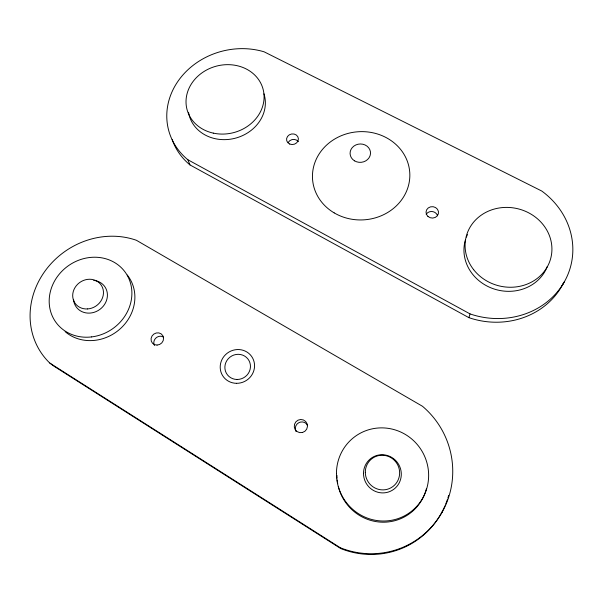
<?xml version="1.0" encoding="UTF-8"?>
<svg xmlns="http://www.w3.org/2000/svg" width="603" height="603" viewBox="0 0 603 603"><rect width="100%" height="100%" fill="white"/><g stroke="black" fill="none" stroke-linecap="round" stroke-linejoin="round"><path stroke-width="0.9" d="M468.87 317.645L470.084 313.929A78.428 71.531 12.8 0 0 563.895 282.588A78.428 71.531 12.8 0 0 541.743 191.023L264.129 51.82A71.448 62.727 -14.6 0 0 178.405 80.659A71.448 62.727 -14.6 0 0 187.827 159.727L189.998 164.943L468.87 317.645A77.455 70.762 13 0 0 563.406 283.184M562.102 285.641L564.498 281.533M441.343 513.221L442.263 511.924M187.827 159.727L470.084 313.929M340.273 547.735A83.99 82.49 61 0 0 441.524 513.228A83.99 82.49 61 0 0 422.477 406.271L136.399 240.28A77.516 70.28 -36 0 0 44.456 271.863A77.516 70.28 -36 0 0 49.8 363.074L340.273 547.735L340.733 548.542A82.92 81.397 61.7 0 0 444.991 505.796M340.733 548.542L53.833 366.111L49.8 363.074M189.998 164.943A70.626 62.154 -14.6 0 1 172.179 139.61M127.278 275.028A42.233 38.095 -35.9 0 1 120.442 328.605A42.233 38.095 -35.9 0 1 65.147 331.627M426.494 488.49A46.25 45.195 59.1 0 1 382.279 522.19A46.25 45.195 59.1 0 1 338.291 486.387M337.718 483.681A46.25 45.195 59.1 0 1 337.19 479.996M337.039 478.141A46.25 45.195 59.1 0 1 336.956 475.375M448.662 495.38A82.92 81.397 61.7 0 1 447.886 498.01M447.313 499.759A82.92 81.397 61.7 0 1 445.707 504.085M93.721 280.41A17.532 15.784 -35.6 0 1 107.319 296.895A17.532 15.784 -35.6 0 1 90.043 313.085A17.532 15.784 -35.6 0 1 73.536 299.337M547.283 266.518A43.092 39.255 14.2 0 1 494.098 289.003A43.092 39.255 14.2 0 1 465.448 239.775M466.353 237.13A43.092 39.255 14.2 0 1 467.461 234.575M263.971 93.827A38.916 34.032 -15.3 0 1 234.605 138.381A38.916 34.032 -15.3 0 1 188.551 112.301M426.178 214.329A6.181 5.653 4.9 0 1 432.283 211.555A6.181 5.653 4.9 0 1 437.507 215.693M288.234 142.414A5.879 5.261 -10.6 0 1 298.372 141.667M154.504 345.474A6.354 5.902 -36.8 0 1 155.785 338.132A6.354 5.902 -36.8 0 1 163.285 336.934M296.058 431.605A6.573 6.49 -46.9 0 1 298.726 422.741A6.573 6.49 -46.9 0 1 307.56 425.288M334.198 212.897A48.715 44.14 -3.9 0 0 409.746 177.975A48.715 44.14 -3.9 0 0 339.497 136.497A48.715 44.14 -3.9 0 0 334.198 212.897M354.526 160.843A10.236 9.196 -4.2 0 0 370.498 153.727A10.236 9.196 -4.2 0 0 355.876 144.939A10.236 9.196 -4.2 0 0 354.526 160.843M336.451 473.619A46.861 45.805 58.5 0 0 405.691 515.188A46.861 45.805 58.5 0 0 405.502 434.537A46.861 45.805 58.5 0 0 336.451 473.619M363.503 473.543A19.206 18.776 58.4 0 0 391.942 490.488A19.206 18.776 58.4 0 0 391.754 457.421A19.206 18.776 58.4 0 0 363.503 473.543M91.558 336.919A42.76 38.502 -35.7 0 0 125.831 273.091A42.76 38.502 -35.7 0 0 54.21 281.676A42.76 38.502 -35.7 0 0 91.558 336.919M236.557 383.32A17.404 16.665 -33.6 0 0 252.649 358.092A17.404 16.665 -33.6 0 0 222.929 357.865A17.404 16.665 -33.6 0 0 236.557 383.32M237.032 379.475A12.964 12.414 -33.7 0 0 249.047 360.7A12.964 12.414 -33.7 0 0 226.909 360.504A12.964 12.414 -33.7 0 0 237.032 379.475M302.389 432.517A6.656 6.573 -45.1 0 0 305.676 421.505A6.656 6.573 -45.1 0 0 294.528 424.286A6.656 6.573 -45.1 0 0 302.389 432.517M157.059 345.082A6.429 5.97 -36.5 0 0 162.84 335.698A6.429 5.97 -36.5 0 0 151.986 336.059A6.429 5.97 -36.5 0 0 157.059 345.082M427.934 216.417A6.256 5.713 4.8 0 0 438.343 213.831A6.256 5.713 4.8 0 0 430.557 206.844A6.256 5.713 4.8 0 0 427.934 216.417M289.726 144.042A5.955 5.314 -10.6 0 0 298.402 138.773A5.955 5.314 -10.6 0 0 289.289 134.838A5.955 5.314 -10.6 0 0 289.726 144.042M473.672 269.714A43.642 39.685 14 0 0 548.376 264.762A43.642 39.685 14 0 0 503.467 207.5A43.642 39.685 14 0 0 473.672 269.714M213.304 133.127A39.368 34.348 -15.3 0 0 263.172 89.538A39.368 34.348 -15.3 0 0 198.689 75.458A39.368 34.348 -15.3 0 0 213.304 133.127M365.305 472.315A17.442 17.057 57.9 0 0 391.136 487.699A17.442 17.057 57.9 0 0 390.97 457.677A17.442 17.057 57.9 0 0 365.305 472.315M87.556 308.94A15.912 14.306 -35.5 0 0 101.658 285.83A15.912 14.306 -35.5 0 0 75.021 287.548A15.912 14.306 -35.5 0 0 87.556 308.94"/></g></svg>
